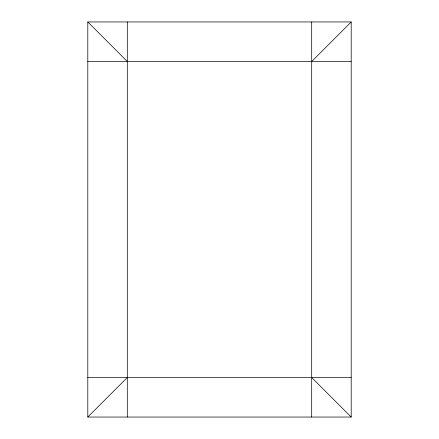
<?xml version="1.0" encoding="UTF-8"?>
<svg xmlns="http://www.w3.org/2000/svg" width="439" height="439" viewBox="0 0 439 439"><rect width="100%" height="100%" fill="white"/><g stroke="black" fill="none" stroke-linecap="round" stroke-linejoin="round"><path stroke-width="0.66" d="M311.69 61.46L351.2 21.95L87.8 21.95L87.8 417.05L351.2 417.05L351.2 21.95M87.8 417.05L127.31 377.54M87.8 61.46L351.2 61.46M87.8 377.54L351.2 377.54M87.8 21.95L127.31 61.46M311.69 377.54L351.2 417.05M311.69 21.95L311.69 417.05M127.31 21.95L127.31 417.05"/></g></svg>
